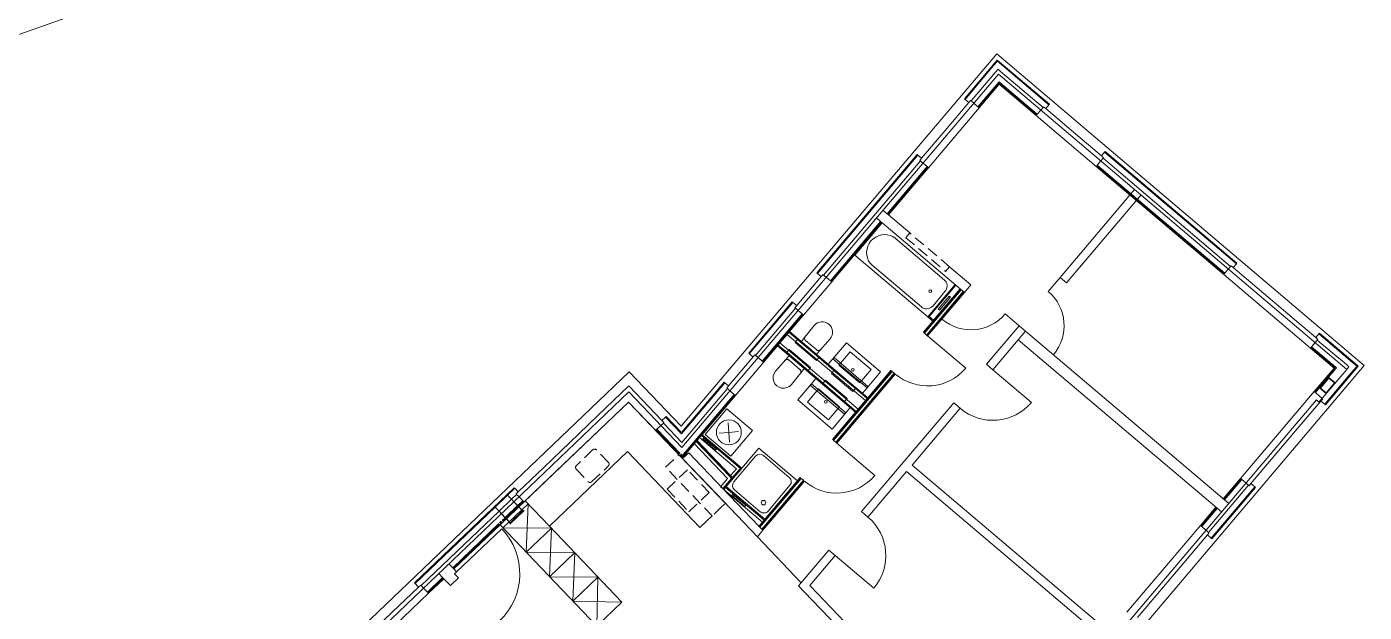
# Model space of a CAD drawing. Header units: metres. Extents: x 2747624 to 2747775, y 1250135 to 1250307.
# Drawn here: x 2747701.2 to 2747725.01, y 1250274.32 to 1250284.74 of the extents above; entities that cross this region are included whole.
import ezdxf

# ---------------------------------------------------------------- set-up
doc = ezdxf.new("R2010")
doc.units = ezdxf.units.M
doc.header["$MEASUREMENT"] = 0
doc.linetypes.add('Strich 2_1mm', pattern=[0.3, 0.2, -0.1])
doc.layers.add('nichttragend', color=7, linetype='Continuous')
doc.layers.add('tragend', color=7, linetype='Continuous')
doc.linetypes.add('Grenze Kultur', pattern='A,0,[1,9. OG Haus 104 103 102 1011.Shx,S=0.000793651,R=0,X=0,Y=0],-0.2,0', length=0.2)

# ---------------------------------------------------------------- blocks, each defined once
blk = doc.blocks.new('dfghdgh')
at = {"layer": 'nichttragend', "color": 252, "linetype": 'Continuous', "lineweight": 0}
for p, q in [((2746705.577, 1250286.205), (2746681.047, 1250277.546)), ((2746718.461, 1250284.26), (2746712.845, 1250277.636)), ((2746725.002, 1250278.715), (2746718.461, 1250284.26)), ((2746718.49, 1250283.902), (2746712.856, 1250277.256)), ((2746724.69, 1250278.647), (2746718.49, 1250283.902)), ((2746717.244, 1250282.235), (2746718.149, 1250283.303)), ((2746717.542, 1250282.9), (2746717.963, 1250283.396)), ((2746717.884, 1250283.462), (2746717.896, 1250283.452)), ((2746717.896, 1250283.452), (2746717.963, 1250283.396)), ((2746717.963, 1250283.396), (2746717.995, 1250283.434)), ((2746717.995, 1250283.434), (2746718.006, 1250283.424)), ((2746718.006, 1250283.424), (2746718.052, 1250283.386)), ((2746718.052, 1250283.386), (2746718.053, 1250283.385)), ((2746718.053, 1250283.385), (2746718.126, 1250283.322)), ((2746718.126, 1250283.322), (2746718.138, 1250283.313)), ((2746718.138, 1250283.313), (2746718.149, 1250283.303)), ((2746719.284, 1250283.308), (2746719.245, 1250283.262)), ((2746719.293, 1250283.319), (2746719.284, 1250283.308)), ((2746719.332, 1250283.287), (2746719.293, 1250283.319)), ((2746719.388, 1250283.354), (2746719.332, 1250283.287)), ((2746719.398, 1250283.365), (2746719.388, 1250283.354)), ((2746719.172, 1250283.176), (2746719.163, 1250283.165)), ((2746719.163, 1250283.165), (2746720.231, 1250282.26)), ((2746719.182, 1250283.188), (2746719.172, 1250283.176)), ((2746719.244, 1250283.261), (2746719.182, 1250283.188)), ((2746719.245, 1250283.262), (2746719.244, 1250283.261)), ((2746719.332, 1250283.287), (2746719.827, 1250282.866)), ((2746717.122, 1250282.404), (2746717.542, 1250282.9)), ((2746719.827, 1250282.866), (2746720.323, 1250282.446)), ((2746717.044, 1250282.471), (2746717.055, 1250282.461)), ((2746717.055, 1250282.461), (2746717.122, 1250282.404)), ((2746717.122, 1250282.404), (2746717.09, 1250282.366)), ((2746717.09, 1250282.366), (2746717.101, 1250282.356)), ((2746717.101, 1250282.356), (2746717.147, 1250282.318)), ((2746720.312, 1250282.356), (2746720.25, 1250282.282)), ((2746720.313, 1250282.357), (2746720.312, 1250282.356)), ((2746720.352, 1250282.403), (2746720.313, 1250282.357)), ((2746720.38, 1250282.513), (2746720.323, 1250282.446)), ((2746720.323, 1250282.446), (2746720.361, 1250282.414)), ((2746720.361, 1250282.414), (2746720.352, 1250282.403)), ((2746720.39, 1250282.525), (2746720.38, 1250282.513)), ((2746717.147, 1250282.318), (2746717.148, 1250282.317)), ((2746717.148, 1250282.317), (2746717.221, 1250282.255)), ((2746717.244, 1250282.235), (2746717.199, 1250282.182)), ((2746717.221, 1250282.255), (2746717.232, 1250282.245)), ((2746717.232, 1250282.245), (2746717.244, 1250282.235)), ((2746720.24, 1250282.271), (2746720.231, 1250282.26)), ((2746720.25, 1250282.282), (2746720.24, 1250282.271)), ((2746715.937, 1250280.682), (2746716.422, 1250281.254)), ((2746716.19, 1250280.887), (2746716.222, 1250280.932)), ((2746716.222, 1250280.932), (2746716.261, 1250280.97)), ((2746716.261, 1250280.97), (2746716.306, 1250281.002)), ((2746716.306, 1250281.002), (2746716.354, 1250281.026)), ((2746716.354, 1250281.026), (2746716.406, 1250281.041)), ((2746716.406, 1250281.041), (2746716.459, 1250281.047)), ((2746716.459, 1250281.047), (2746716.512, 1250281.043)), ((2746716.512, 1250281.043), (2746716.563, 1250281.031)), ((2746716.563, 1250281.031), (2746716.61, 1250281.009)), ((2746716.61, 1250281.009), (2746716.653, 1250280.979)), ((2746716.653, 1250280.979), (2746717.528, 1250280.237)), ((2746717.233, 1250279.583), (2746715.937, 1250280.682)), ((2746716.144, 1250280.732), (2746716.151, 1250280.786)), ((2746716.147, 1250280.679), (2746716.144, 1250280.732)), ((2746716.159, 1250280.627), (2746716.147, 1250280.679)), ((2746716.151, 1250280.786), (2746716.166, 1250280.838)), ((2746716.166, 1250280.838), (2746716.19, 1250280.887)), ((2746716.18, 1250280.579), (2746716.159, 1250280.627)), ((2746716.209, 1250280.536), (2746716.18, 1250280.579)), ((2746716.245, 1250280.499), (2746716.209, 1250280.536)), ((2746717.121, 1250279.757), (2746716.245, 1250280.499)), ((2746722.621, 1250280.479), (2746722.582, 1250280.433)), ((2746722.631, 1250280.49), (2746722.621, 1250280.479)), ((2746722.669, 1250280.457), (2746722.631, 1250280.49)), ((2746722.726, 1250280.525), (2746722.669, 1250280.457)), ((2746722.669, 1250280.457), (2746723.641, 1250279.633)), ((2746722.735, 1250280.536), (2746722.726, 1250280.525)), ((2746715.336, 1250280.297), (2746714.899, 1250279.782)), ((2746715.522, 1250280.204), (2746715.021, 1250279.613)), ((2746715.257, 1250280.363), (2746715.269, 1250280.354)), ((2746715.269, 1250280.354), (2746715.336, 1250280.297)), ((2746715.336, 1250280.297), (2746715.368, 1250280.335)), ((2746715.368, 1250280.335), (2746715.379, 1250280.326)), ((2746715.379, 1250280.326), (2746715.425, 1250280.287)), ((2746715.425, 1250280.287), (2746715.426, 1250280.286)), ((2746715.426, 1250280.286), (2746715.499, 1250280.224)), ((2746715.499, 1250280.224), (2746715.511, 1250280.214)), ((2746715.511, 1250280.214), (2746715.522, 1250280.204)), ((2746715.522, 1250280.204), (2746715.567, 1250280.258)), ((2746717.528, 1250280.237), (2746717.545, 1250280.22)), ((2746717.545, 1250280.22), (2746717.559, 1250280.199)), ((2746717.559, 1250280.199), (2746717.569, 1250280.176)), ((2746722.51, 1250280.347), (2746722.5, 1250280.336)), ((2746722.5, 1250280.336), (2746724.045, 1250279.026)), ((2746722.519, 1250280.359), (2746722.51, 1250280.347)), ((2746722.581, 1250280.432), (2746722.519, 1250280.359)), ((2746722.582, 1250280.433), (2746722.581, 1250280.432)), ((2746717.163, 1250279.298), (2746717.818, 1250280.071)), ((2746717.173, 1250279.29), (2746717.827, 1250280.062)), ((2746717.211, 1250279.258), (2746717.865, 1250280.03)), ((2746717.22, 1250279.25), (2746717.875, 1250280.022)), ((2746717.718, 1250280.155), (2746717.233, 1250279.583)), ((2746717.259, 1250279.585), (2746717.732, 1250280.143)), ((2746717.539, 1250280.031), (2746717.326, 1250279.78)), ((2746717.4, 1250279.597), (2746717.808, 1250280.079)), ((2746717.885, 1250280.014), (2746717.484, 1250279.541)), ((2746717.554, 1250280.053), (2746717.539, 1250280.031)), ((2746717.566, 1250280.076), (2746717.554, 1250280.053)), ((2746717.573, 1250280.101), (2746717.566, 1250280.076)), ((2746717.569, 1250280.176), (2746717.575, 1250280.152)), ((2746717.576, 1250280.126), (2746717.573, 1250280.101)), ((2746717.575, 1250280.152), (2746717.576, 1250280.126)), ((2746714.821, 1250279.848), (2746714.832, 1250279.839)), ((2746714.832, 1250279.839), (2746714.899, 1250279.782)), ((2746714.899, 1250279.782), (2746714.867, 1250279.744)), ((2746714.867, 1250279.744), (2746714.878, 1250279.734)), ((2746714.878, 1250279.734), (2746714.924, 1250279.696)), ((2746717.141, 1250279.743), (2746717.121, 1250279.757)), ((2746717.164, 1250279.732), (2746717.141, 1250279.743)), ((2746717.188, 1250279.726), (2746717.164, 1250279.732)), ((2746717.213, 1250279.725), (2746717.188, 1250279.726)), ((2746717.238, 1250279.728), (2746717.213, 1250279.725)), ((2746717.263, 1250279.735), (2746717.238, 1250279.728)), ((2746717.286, 1250279.746), (2746717.263, 1250279.735)), ((2746717.307, 1250279.761), (2746717.286, 1250279.746)), ((2746717.326, 1250279.78), (2746717.307, 1250279.761)), ((2746717.614, 1250279.948), (2746717.42, 1250279.719)), ((2746717.441, 1250279.702), (2746717.635, 1250279.931)), ((2746717.635, 1250279.931), (2746717.614, 1250279.948)), ((2746714.924, 1250279.696), (2746714.925, 1250279.695)), ((2746714.925, 1250279.695), (2746714.998, 1250279.633)), ((2746715.021, 1250279.613), (2746714.976, 1250279.56)), ((2746714.998, 1250279.633), (2746715.01, 1250279.623)), ((2746715.01, 1250279.623), (2746715.021, 1250279.613)), ((2746717.323, 1250279.507), (2746717.154, 1250279.306)), ((2746717.23, 1250279.242), (2746717.484, 1250279.541)), ((2746717.233, 1250279.583), (2746717.247, 1250279.571)), ((2746717.247, 1250279.571), (2746717.323, 1250279.507)), ((2746717.259, 1250279.585), (2746717.335, 1250279.52)), ((2746717.4, 1250279.597), (2746717.335, 1250279.52)), ((2746717.42, 1250279.719), (2746717.441, 1250279.702)), ((2746718.859, 1250279.424), (2746718.611, 1250279.634)), ((2746723.641, 1250279.633), (2746724.137, 1250279.213)), ((2746714.73, 1250279.27), (2746714.601, 1250279.117)), ((2746714.762, 1250279.308), (2746714.73, 1250279.27)), ((2746716.122, 1250278.09), (2746714.73, 1250279.27)), ((2746714.774, 1250279.322), (2746714.762, 1250279.308)), ((2746714.915, 1250279.179), (2746714.762, 1250279.308)), ((2746716.166, 1250278.142), (2746714.774, 1250279.322)), ((2746715.212, 1250279.429), (2746714.996, 1250279.159)), ((2746717.154, 1250279.306), (2746717.163, 1250279.298)), ((2746717.163, 1250279.298), (2746717.173, 1250279.29)), ((2746717.173, 1250279.29), (2746717.211, 1250279.258)), ((2746717.211, 1250279.258), (2746717.22, 1250279.25)), ((2746717.22, 1250279.25), (2746717.23, 1250279.242)), ((2746724.194, 1250279.28), (2746724.137, 1250279.213)), ((2746724.204, 1250279.291), (2746724.194, 1250279.28)), ((2746713.216, 1250277.484), (2746714.557, 1250279.065)), ((2746714.568, 1250279.079), (2746714.557, 1250279.065)), ((2746714.557, 1250279.065), (2746715.949, 1250277.885)), ((2746714.601, 1250279.117), (2746714.568, 1250279.079)), ((2746714.721, 1250278.95), (2746714.568, 1250279.079)), ((2746715.993, 1250277.937), (2746714.601, 1250279.117)), ((2746714.915, 1250279.179), (2746714.87, 1250279.125)), ((2746714.87, 1250279.125), (2746715.251, 1250278.802)), ((2746715.296, 1250278.855), (2746714.915, 1250279.179)), ((2746715.255, 1250278.995), (2746715.059, 1250279.16)), ((2746715.264, 1250278.932), (2746715.494, 1250279.19)), ((2746715.541, 1250278.835), (2746715.784, 1250279.121)), ((2746715.784, 1250279.121), (2746716.394, 1250278.604)), ((2746717.23, 1250279.242), (2746717.909, 1250278.666)), ((2746724.054, 1250279.038), (2746724.045, 1250279.026)), ((2746724.064, 1250279.049), (2746724.054, 1250279.038)), ((2746724.126, 1250279.122), (2746724.064, 1250279.049)), ((2746724.127, 1250279.123), (2746724.126, 1250279.122)), ((2746724.166, 1250279.169), (2746724.127, 1250279.123)), ((2746724.137, 1250279.213), (2746724.175, 1250279.18)), ((2746724.175, 1250279.18), (2746724.166, 1250279.169)), ((2746713.687, 1250278.352), (2746714.123, 1250278.867)), ((2746714.045, 1250278.933), (2746714.056, 1250278.923)), ((2746714.056, 1250278.923), (2746714.123, 1250278.867)), ((2746714.123, 1250278.867), (2746714.156, 1250278.905)), ((2746714.156, 1250278.905), (2746714.167, 1250278.895)), ((2746714.167, 1250278.895), (2746714.212, 1250278.857)), ((2746714.212, 1250278.857), (2746714.214, 1250278.856)), ((2746714.214, 1250278.856), (2746714.287, 1250278.793)), ((2746714.287, 1250278.793), (2746714.298, 1250278.784)), ((2746714.298, 1250278.784), (2746714.31, 1250278.774)), ((2746714.523, 1250278.616), (2746714.753, 1250278.873)), ((2746714.766, 1250279.003), (2746714.721, 1250278.95)), ((2746714.721, 1250278.95), (2746715.102, 1250278.627)), ((2746714.958, 1250278.645), (2746714.763, 1250278.811)), ((2746715.148, 1250278.68), (2746714.766, 1250279.003)), ((2746715.251, 1250278.802), (2746715.296, 1250278.855)), ((2746715.563, 1250278.629), (2746715.296, 1250278.855)), ((2746715.541, 1250278.835), (2746715.46, 1250278.74)), ((2746716.152, 1250278.318), (2746715.541, 1250278.835)), ((2746715.565, 1250278.855), (2746715.545, 1250278.832)), ((2746716.167, 1250278.344), (2746715.565, 1250278.855)), ((2746715.85, 1250278.96), (2746715.65, 1250278.723)), ((2746716.224, 1250278.643), (2746715.85, 1250278.96)), ((2746711.918, 1250278.605), (2746701.714, 1250268.85)), ((2746712.845, 1250277.636), (2746711.918, 1250278.605)), ((2746715.021, 1250278.646), (2746714.805, 1250278.376)), ((2746715.102, 1250278.627), (2746715.148, 1250278.68)), ((2746715.369, 1250278.4), (2746715.102, 1250278.627)), ((2746715.563, 1250278.629), (2746715.518, 1250278.576)), ((2746715.518, 1250278.576), (2746715.899, 1250278.252)), ((2746715.546, 1250277.391), (2746716.588, 1250278.619)), ((2746715.556, 1250277.383), (2746716.597, 1250278.611)), ((2746715.945, 1250278.306), (2746715.563, 1250278.629)), ((2746715.594, 1250277.351), (2746716.635, 1250278.579)), ((2746715.604, 1250277.343), (2746716.645, 1250278.571)), ((2746715.613, 1250277.335), (2746716.654, 1250278.563)), ((2746715.65, 1250278.723), (2746716.024, 1250278.407)), ((2746716.024, 1250278.407), (2746716.224, 1250278.643)), ((2746716.394, 1250278.604), (2746716.152, 1250278.318)), ((2746716.578, 1250278.627), (2746716.166, 1250278.142)), ((2746716.578, 1250278.627), (2746716.588, 1250278.619)), ((2746716.588, 1250278.619), (2746716.597, 1250278.611)), ((2746716.597, 1250278.611), (2746716.635, 1250278.579)), ((2746716.635, 1250278.579), (2746716.645, 1250278.571)), ((2746716.645, 1250278.571), (2746716.654, 1250278.563)), ((2746718.391, 1250278.64), (2746718.277, 1250278.737)), ((2746718.391, 1250278.64), (2746719.078, 1250278.058)), ((2746718.709, 1250271.292), (2746725.002, 1250278.715)), ((2746724.195, 1250278.063), (2746724.69, 1250278.647)), ((2746711.913, 1250278.351), (2746711.36, 1250277.823)), ((2746711.913, 1250278.351), (2746712.501, 1250277.735)), ((2746713.608, 1250278.418), (2746713.62, 1250278.409)), ((2746713.62, 1250278.409), (2746713.687, 1250278.352)), ((2746713.687, 1250278.352), (2746713.654, 1250278.314)), ((2746713.654, 1250278.314), (2746713.666, 1250278.304)), ((2746713.666, 1250278.304), (2746713.711, 1250278.265)), ((2746715.162, 1250278.388), (2746714.92, 1250278.102)), ((2746715.09, 1250278.063), (2746715.29, 1250278.299)), ((2746715.147, 1250278.362), (2746715.166, 1250278.385)), ((2746715.749, 1250277.851), (2746715.147, 1250278.362)), ((2746715.162, 1250278.388), (2746715.243, 1250278.483)), ((2746715.773, 1250277.871), (2746715.162, 1250278.388)), ((2746715.243, 1250278.483), (2746715.853, 1250277.966)), ((2746715.29, 1250278.299), (2746715.664, 1250277.982)), ((2746715.415, 1250278.454), (2746715.369, 1250278.4)), ((2746715.369, 1250278.4), (2746715.751, 1250278.077)), ((2746715.796, 1250278.13), (2746715.415, 1250278.454)), ((2746715.899, 1250278.252), (2746715.945, 1250278.306)), ((2746716.154, 1250278.128), (2746715.945, 1250278.306)), ((2746716.071, 1250278.222), (2746716.152, 1250278.318)), ((2746716.148, 1250278.321), (2746716.167, 1250278.344)), ((2746711.91, 1250278.246), (2746701.69, 1250268.475)), ((2746711.906, 1250278.065), (2746708.798, 1250275.094)), ((2746711.906, 1250278.065), (2746710.045, 1250276.286)), ((2746711.906, 1250278.065), (2746712.39, 1250277.559)), ((2746713.63, 1250276.262), (2746711.906, 1250278.065)), ((2746712.856, 1250277.256), (2746711.91, 1250278.246)), ((2746713.711, 1250278.265), (2746713.712, 1250278.264)), ((2746713.712, 1250278.264), (2746713.786, 1250278.202)), ((2746713.786, 1250278.202), (2746713.797, 1250278.193)), ((2746713.797, 1250278.193), (2746713.809, 1250278.183)), ((2746714.92, 1250278.102), (2746715.53, 1250277.585)), ((2746715.464, 1250277.746), (2746715.09, 1250278.063)), ((2746715.751, 1250278.077), (2746715.796, 1250278.13)), ((2746715.96, 1250277.899), (2746715.751, 1250278.077)), ((2746716.122, 1250278.09), (2746715.993, 1250277.937)), ((2746716.154, 1250278.128), (2746716.122, 1250278.09)), ((2746718.911, 1250271.923), (2746724.149, 1250278.102)), ((2746722.799, 1250276.706), (2746724.108, 1250278.251)), ((2746723.81, 1250277.586), (2746724.23, 1250278.082)), ((2746724.12, 1250278.241), (2746724.108, 1250278.251)), ((2746724.131, 1250278.232), (2746724.12, 1250278.241)), ((2746724.205, 1250278.17), (2746724.131, 1250278.232)), ((2746724.149, 1250278.102), (2746724.195, 1250278.063)), ((2746724.206, 1250278.169), (2746724.205, 1250278.17)), ((2746724.251, 1250278.13), (2746724.206, 1250278.169)), ((2746724.23, 1250278.082), (2746724.263, 1250278.12)), ((2746724.297, 1250278.025), (2746724.23, 1250278.082)), ((2746724.263, 1250278.12), (2746724.251, 1250278.13)), ((2746711.36, 1250277.823), (2746710.863, 1250277.347)), ((2746713.269, 1250277.489), (2746713.657, 1250277.946)), ((2746713.657, 1250277.946), (2746714.115, 1250277.558)), ((2746715.664, 1250277.982), (2746715.464, 1250277.746)), ((2746715.53, 1250277.585), (2746715.773, 1250277.871)), ((2746715.949, 1250277.885), (2746715.537, 1250277.399)), ((2746715.769, 1250277.874), (2746715.749, 1250277.851)), ((2746715.853, 1250277.966), (2746715.773, 1250277.871)), ((2746715.993, 1250277.937), (2746715.96, 1250277.899)), ((2746717.809, 1250277.954), (2746717.695, 1250278.051)), ((2746724.309, 1250278.016), (2746724.297, 1250278.025)), ((2746712.412, 1250277.58), (2746712.401, 1250277.57)), ((2746712.481, 1250277.646), (2746712.412, 1250277.58)), ((2746712.482, 1250277.647), (2746712.481, 1250277.646)), ((2746712.526, 1250277.689), (2746712.482, 1250277.647)), ((2746712.565, 1250277.796), (2746712.501, 1250277.735)), ((2746712.501, 1250277.735), (2746712.536, 1250277.699)), ((2746712.536, 1250277.699), (2746712.526, 1250277.689)), ((2746712.576, 1250277.806), (2746712.565, 1250277.796)), ((2746713.692, 1250277.524), (2746713.678, 1250277.698)), ((2746722.985, 1250276.614), (2746723.81, 1250277.586)), ((2746710.863, 1250277.347), (2746710.402, 1250276.907)), ((2746712.401, 1250277.57), (2746712.39, 1250277.559)), ((2746713.073, 1250277.329), (2746713.109, 1250277.364)), ((2746713.109, 1250277.364), (2746713.118, 1250277.372)), ((2746713.109, 1250277.364), (2746713.703, 1250276.743)), ((2746713.118, 1250277.372), (2746713.127, 1250277.381)), ((2746713.118, 1250277.372), (2746713.754, 1250276.708)), ((2746713.724, 1250276.757), (2746713.127, 1250277.381)), ((2746713.172, 1250277.432), (2746713.205, 1250277.471)), ((2746713.172, 1250277.432), (2746713.826, 1250276.878)), ((2746713.205, 1250277.471), (2746713.216, 1250277.484)), ((2746713.205, 1250277.471), (2746713.897, 1250276.884)), ((2746713.922, 1250276.886), (2746713.216, 1250277.484)), ((2746713.243, 1250277.423), (2746713.226, 1250277.402)), ((2746713.226, 1250277.402), (2746713.454, 1250277.208)), ((2746713.472, 1250277.229), (2746713.243, 1250277.423)), ((2746713.727, 1250277.101), (2746713.269, 1250277.489)), ((2746713.692, 1250277.524), (2746713.518, 1250277.509)), ((2746713.692, 1250277.524), (2746713.866, 1250277.538)), ((2746713.692, 1250277.524), (2746713.706, 1250277.35)), ((2746714.115, 1250277.558), (2746713.727, 1250277.101)), ((2746715.537, 1250277.399), (2746715.546, 1250277.391)), ((2746715.546, 1250277.391), (2746715.556, 1250277.383)), ((2746715.556, 1250277.383), (2746715.594, 1250277.351)), ((2746715.594, 1250277.351), (2746715.604, 1250277.343)), ((2746715.604, 1250277.343), (2746715.613, 1250277.335)), ((2746710.499, 1250275.855), (2746711.886, 1250277.182)), ((2746711.886, 1250277.182), (2746713.178, 1250275.831)), ((2746713.073, 1250277.329), (2746713.67, 1250276.705)), ((2746713.454, 1250277.208), (2746713.472, 1250277.229)), ((2746713.646, 1250276.56), (2746714.228, 1250277.247)), ((2746714.228, 1250277.247), (2746714.914, 1250276.665)), ((2746714.768, 1250276.724), (2746714.31, 1250277.112)), ((2746715.613, 1250277.335), (2746716.292, 1250276.759)), ((2746710.402, 1250276.907), (2746709.942, 1250276.466)), ((2746712.862, 1250277.066), (2746712.869, 1250277.059)), ((2746713.646, 1250276.56), (2746713.922, 1250276.886)), ((2746713.826, 1250276.878), (2746713.724, 1250276.757)), ((2746713.771, 1250276.708), (2746713.91, 1250276.872)), ((2746714.169, 1250277.1), (2746713.781, 1250276.643)), ((2746713.864, 1250276.846), (2746713.897, 1250276.884)), ((2746713.922, 1250276.886), (2746713.91, 1250276.872)), ((2746713.67, 1250276.705), (2746713.545, 1250276.557)), ((2746713.737, 1250276.707), (2746713.583, 1250276.525)), ((2746713.754, 1250276.708), (2746713.592, 1250276.517)), ((2746713.646, 1250276.56), (2746713.771, 1250276.708)), ((2746713.737, 1250276.707), (2746713.703, 1250276.743)), ((2746713.724, 1250276.757), (2746713.758, 1250276.721)), ((2746713.864, 1250276.846), (2746713.758, 1250276.721)), ((2746714.236, 1250275.845), (2746714.971, 1250276.712)), ((2746714.245, 1250275.836), (2746714.98, 1250276.704)), ((2746714.279, 1250275.8), (2746715.019, 1250276.672)), ((2746714.288, 1250275.791), (2746715.028, 1250276.664)), ((2746714.297, 1250275.782), (2746715.038, 1250276.656)), ((2746714.961, 1250276.721), (2746714.332, 1250275.979)), ((2746714.914, 1250276.665), (2746714.332, 1250275.979)), ((2746714.961, 1250276.721), (2746714.971, 1250276.712)), ((2746714.971, 1250276.712), (2746714.98, 1250276.704)), ((2746714.98, 1250276.704), (2746715.019, 1250276.672)), ((2746715.019, 1250276.672), (2746715.028, 1250276.664)), ((2746715.028, 1250276.664), (2746715.038, 1250276.656)), ((2746722.81, 1250276.697), (2746722.799, 1250276.706)), ((2746722.822, 1250276.687), (2746722.81, 1250276.697)), ((2746722.895, 1250276.625), (2746722.822, 1250276.687)), ((2746709.743, 1250276.419), (2746709.754, 1250276.408)), ((2746709.755, 1250276.409), (2746709.744, 1250276.42)), ((2746709.754, 1250276.408), (2746709.824, 1250276.334)), ((2746709.825, 1250276.335), (2746709.755, 1250276.409)), ((2746709.87, 1250276.541), (2746709.881, 1250276.53)), ((2746709.881, 1250276.53), (2746709.942, 1250276.466)), ((2746709.942, 1250276.466), (2746709.905, 1250276.432)), ((2746709.905, 1250276.432), (2746709.915, 1250276.421)), ((2746709.915, 1250276.421), (2746709.957, 1250276.378)), ((2746713.545, 1250276.557), (2746713.583, 1250276.525)), ((2746713.583, 1250276.525), (2746713.592, 1250276.517)), ((2746713.592, 1250276.517), (2746713.602, 1250276.509)), ((2746713.602, 1250276.509), (2746713.634, 1250276.547)), ((2746713.602, 1250276.509), (2746714.288, 1250275.927)), ((2746713.634, 1250276.547), (2746714.321, 1250275.965)), ((2746714.332, 1250275.979), (2746713.646, 1250276.56)), ((2746714.332, 1250275.979), (2746713.646, 1250276.56)), ((2746713.764, 1250276.422), (2746713.747, 1250276.401)), ((2746713.747, 1250276.401), (2746713.975, 1250276.207)), ((2746713.993, 1250276.228), (2746713.764, 1250276.422)), ((2746713.793, 1250276.502), (2746714.25, 1250276.114)), ((2746714.391, 1250276.125), (2746714.779, 1250276.583)), ((2746722.896, 1250276.624), (2746722.895, 1250276.625)), ((2746722.942, 1250276.585), (2746722.896, 1250276.624)), ((2746722.953, 1250276.576), (2746722.942, 1250276.585)), ((2746722.985, 1250276.614), (2746722.953, 1250276.576)), ((2746723.052, 1250276.557), (2746722.985, 1250276.614)), ((2746723.064, 1250276.547), (2746723.052, 1250276.557)), ((2746709.52, 1250276.206), (2746709.531, 1250276.195)), ((2746709.532, 1250276.196), (2746709.521, 1250276.207)), ((2746709.531, 1250276.195), (2746709.601, 1250276.121)), ((2746709.602, 1250276.122), (2746709.532, 1250276.196)), ((2746710.118, 1250276.252), (2746709.671, 1250275.825)), ((2746709.955, 1250276.2), (2746709.731, 1250275.986)), ((2746709.732, 1250275.985), (2746709.956, 1250276.199)), ((2746709.824, 1250276.334), (2746709.866, 1250276.291)), ((2746709.867, 1250276.292), (2746709.825, 1250276.335)), ((2746709.866, 1250276.291), (2746709.933, 1250276.221)), ((2746709.934, 1250276.222), (2746709.867, 1250276.292)), ((2746709.933, 1250276.221), (2746709.944, 1250276.21)), ((2746709.945, 1250276.211), (2746709.934, 1250276.222)), ((2746709.944, 1250276.21), (2746709.954, 1250276.199)), ((2746709.955, 1250276.2), (2746709.945, 1250276.211)), ((2746709.954, 1250276.199), (2746710.022, 1250276.127)), ((2746710.031, 1250276.12), (2746709.955, 1250276.2)), ((2746709.957, 1250276.378), (2746709.958, 1250276.377)), ((2746709.958, 1250276.377), (2746710.024, 1250276.308)), ((2746710.024, 1250276.308), (2746710.035, 1250276.297)), ((2746710.035, 1250276.297), (2746710.045, 1250276.286)), ((2746710.499, 1250275.855), (2746710.067, 1250276.307)), ((2746710.118, 1250276.252), (2746710.086, 1250275.391)), ((2746713.575, 1250276.211), (2746713.63, 1250276.262)), ((2746713.975, 1250276.207), (2746713.993, 1250276.228)), ((2746709.601, 1250276.121), (2746709.643, 1250276.078)), ((2746709.644, 1250276.079), (2746709.602, 1250276.122)), ((2746709.643, 1250276.078), (2746709.71, 1250276.007)), ((2746709.711, 1250276.008), (2746709.644, 1250276.079)), ((2746709.71, 1250276.007), (2746709.721, 1250275.996)), ((2746709.722, 1250275.998), (2746709.711, 1250276.008)), ((2746709.721, 1250275.996), (2746709.731, 1250275.986)), ((2746709.732, 1250275.987), (2746709.722, 1250275.998)), ((2746709.731, 1250275.986), (2746709.808, 1250275.905)), ((2746709.731, 1250275.986), (2746709.807, 1250275.906)), ((2746709.8, 1250275.915), (2746709.732, 1250275.987)), ((2746710.044, 1250276.132), (2746709.795, 1250275.894)), ((2746709.801, 1250275.916), (2746709.8, 1250275.915)), ((2746709.8, 1250275.915), (2746709.808, 1250275.907)), ((2746710.021, 1250276.126), (2746709.801, 1250275.916)), ((2746709.81, 1250275.907), (2746709.801, 1250275.916)), ((2746710.029, 1250276.116), (2746709.813, 1250275.909)), ((2746709.814, 1250275.908), (2746710.03, 1250276.115)), ((2746710.021, 1250276.126), (2746710.022, 1250276.127)), ((2746710.021, 1250276.126), (2746710.03, 1250276.117)), ((2746710.03, 1250276.119), (2746710.022, 1250276.127)), ((2746710.029, 1250276.116), (2746710.045, 1250276.131)), ((2746710.03, 1250276.115), (2746710.029, 1250276.116)), ((2746710.03, 1250276.115), (2746710.049, 1250276.133)), ((2746710.032, 1250276.117), (2746710.03, 1250276.119)), ((2746710.031, 1250276.116), (2746710.03, 1250276.117)), ((2746710.032, 1250276.119), (2746710.031, 1250276.12)), ((2746710.045, 1250276.131), (2746710.044, 1250276.132)), ((2746710.048, 1250276.134), (2746710.045, 1250276.131)), ((2746710.049, 1250276.133), (2746710.048, 1250276.134)), ((2746713.178, 1250275.831), (2746713.395, 1250276.038)), ((2746714.288, 1250275.927), (2746714.227, 1250275.855)), ((2746714.288, 1250275.927), (2746714.321, 1250275.965)), ((2746716.168, 1250276.018), (2746716.054, 1250276.115)), ((2746708.847, 1250275.042), (2746709.65, 1250275.809)), ((2746709.619, 1250275.879), (2746711.343, 1250274.076)), ((2746709.671, 1250275.825), (2746710.533, 1250275.819)), ((2746709.813, 1250275.909), (2746709.793, 1250275.89)), ((2746709.793, 1250275.89), (2746709.794, 1250275.889)), ((2746709.794, 1250275.889), (2746709.814, 1250275.908)), ((2746709.795, 1250275.894), (2746709.796, 1250275.893)), ((2746709.811, 1250275.906), (2746709.81, 1250275.907)), ((2746709.813, 1250275.909), (2746709.814, 1250275.908)), ((2746710.086, 1250275.391), (2746710.533, 1250275.819)), ((2746711.79, 1250274.504), (2746710.499, 1250275.855)), ((2746710.533, 1250275.819), (2746710.5, 1250274.957)), ((2746720.778, 1250274.323), (2746722.088, 1250275.867)), ((2746721.789, 1250275.203), (2746722.209, 1250275.699)), ((2746722.099, 1250275.858), (2746722.088, 1250275.867)), ((2746722.111, 1250275.848), (2746722.099, 1250275.858)), ((2746722.184, 1250275.786), (2746722.111, 1250275.848)), ((2746722.185, 1250275.785), (2746722.184, 1250275.786)), ((2746722.231, 1250275.746), (2746722.185, 1250275.785)), ((2746722.209, 1250275.699), (2746722.242, 1250275.737)), ((2746722.277, 1250275.642), (2746722.209, 1250275.699)), ((2746722.242, 1250275.737), (2746722.231, 1250275.746)), ((2746714.199, 1250275.667), (2746714.981, 1250274.849)), ((2746722.288, 1250275.632), (2746722.277, 1250275.642)), ((2746710.086, 1250275.391), (2746710.948, 1250275.385)), ((2746710.5, 1250274.957), (2746710.948, 1250275.385)), ((2746710.948, 1250275.385), (2746710.915, 1250274.524)), ((2746715.586, 1250275.332), (2746715.472, 1250275.429)), ((2746715.586, 1250275.332), (2746716.273, 1250274.75)), ((2746720.965, 1250274.23), (2746721.789, 1250275.203)), ((2746708.811, 1250275.008), (2746708.847, 1250275.042)), ((2746708.88, 1250274.936), (2746708.811, 1250275.008)), ((2746707.701, 1250274.324), (2746708.171, 1250274.773)), ((2746708.099, 1250274.848), (2746708.11, 1250274.837)), ((2746708.11, 1250274.837), (2746708.171, 1250274.773)), ((2746708.171, 1250274.773), (2746708.207, 1250274.808)), ((2746708.207, 1250274.808), (2746708.217, 1250274.798)), ((2746708.217, 1250274.798), (2746708.258, 1250274.754)), ((2746708.258, 1250274.754), (2746708.259, 1250274.753)), ((2746708.259, 1250274.753), (2746708.326, 1250274.684)), ((2746708.736, 1250274.797), (2746708.88, 1250274.936)), ((2746710.5, 1250274.957), (2746711.362, 1250274.951)), ((2746711.362, 1250274.951), (2746710.915, 1250274.524)), ((2746711.362, 1250274.951), (2746711.343, 1250274.076)), ((2746706.883, 1250273.263), (2746708.346, 1250274.662)), ((2746708.326, 1250274.684), (2746708.336, 1250274.673)), ((2746708.336, 1250274.673), (2746708.346, 1250274.662)), ((2746710.915, 1250274.524), (2746711.79, 1250274.504)), ((2746711.343, 1250274.076), (2746711.79, 1250274.504)), ((2746707.249, 1250273.892), (2746707.701, 1250274.324))]:
    blk.add_line(p, q, dxfattribs=at)
at = {"layer": 'nichttragend', "color": 190, "linetype": 'Continuous', "lineweight": 0}
for p, q in [((2746718.46, 1250284.141), (2746717.884, 1250283.462)), ((2746718.405, 1250284.053), (2746717.896, 1250283.452)), ((2746718.471, 1250284.131), (2746718.405, 1250284.053)), ((2746718.469, 1250284.152), (2746718.46, 1250284.141)), ((2746719.398, 1250283.365), (2746718.469, 1250284.152)), ((2746718.549, 1250284.065), (2746718.471, 1250284.131)), ((2746719.388, 1250283.354), (2746718.549, 1250284.065)), ((2746718.444, 1250283.941), (2746718.006, 1250283.424)), ((2746718.483, 1250283.987), (2746718.444, 1250283.941)), ((2746718.529, 1250283.948), (2746718.483, 1250283.987)), ((2746719.284, 1250283.308), (2746718.529, 1250283.948)), ((2746718.492, 1250283.753), (2746718.126, 1250283.322)), ((2746718.138, 1250283.313), (2746718.493, 1250283.732)), ((2746718.149, 1250283.303), (2746718.505, 1250283.723)), ((2746718.501, 1250283.765), (2746718.492, 1250283.753)), ((2746718.503, 1250283.744), (2746718.493, 1250283.732)), ((2746718.513, 1250283.755), (2746718.501, 1250283.765)), ((2746718.503, 1250283.744), (2746719.172, 1250283.176)), ((2746718.505, 1250283.723), (2746719.163, 1250283.165)), ((2746719.182, 1250283.188), (2746718.513, 1250283.755)), ((2746717.044, 1250282.471), (2746715.257, 1250280.363)), ((2746717.055, 1250282.461), (2746715.269, 1250280.354)), ((2746717.101, 1250282.356), (2746715.379, 1250280.326)), ((2746722.621, 1250280.479), (2746720.352, 1250282.403)), ((2746722.726, 1250280.525), (2746720.38, 1250282.513)), ((2746722.735, 1250280.536), (2746720.39, 1250282.525)), ((2746717.221, 1250282.255), (2746716.51, 1250281.416)), ((2746716.521, 1250281.406), (2746717.232, 1250282.245)), ((2746716.533, 1250281.396), (2746717.199, 1250282.182)), ((2746720.231, 1250282.26), (2746722.5, 1250280.336)), ((2746720.24, 1250282.271), (2746722.51, 1250280.347)), ((2746722.519, 1250280.359), (2746720.25, 1250282.282)), ((2746716.393, 1250281.278), (2746715.499, 1250280.224)), ((2746715.511, 1250280.214), (2746716.405, 1250281.269)), ((2746715.567, 1250280.258), (2746716.416, 1250281.259)), ((2746714.821, 1250279.848), (2746714.045, 1250278.933)), ((2746714.832, 1250279.839), (2746714.056, 1250278.923)), ((2746714.878, 1250279.734), (2746714.167, 1250278.895)), ((2746714.998, 1250279.633), (2746714.287, 1250278.793)), ((2746714.298, 1250278.784), (2746715.01, 1250279.623)), ((2746714.774, 1250279.322), (2746714.976, 1250279.56)), ((2746724.795, 1250278.771), (2746724.194, 1250279.28)), ((2746724.883, 1250278.716), (2746724.204, 1250279.291)), ((2746724.045, 1250279.026), (2746724.464, 1250278.671)), ((2746724.054, 1250279.038), (2746724.474, 1250278.682)), ((2746724.495, 1250278.684), (2746724.064, 1250279.049)), ((2746724.683, 1250278.731), (2746724.166, 1250279.169)), ((2746724.873, 1250278.704), (2746724.795, 1250278.771)), ((2746724.464, 1250278.671), (2746724.108, 1250278.251)), ((2746724.485, 1250278.672), (2746724.12, 1250278.241)), ((2746724.131, 1250278.232), (2746724.497, 1250278.663)), ((2746724.297, 1250278.025), (2746724.807, 1250278.626)), ((2746724.309, 1250278.016), (2746724.894, 1250278.706)), ((2746724.485, 1250278.672), (2746724.474, 1250278.682)), ((2746724.506, 1250278.674), (2746724.495, 1250278.684)), ((2746724.497, 1250278.663), (2746724.506, 1250278.674)), ((2746724.728, 1250278.692), (2746724.683, 1250278.731)), ((2746724.69, 1250278.647), (2746724.728, 1250278.692)), ((2746724.807, 1250278.626), (2746724.873, 1250278.704)), ((2746724.894, 1250278.706), (2746724.883, 1250278.716)), ((2746713.608, 1250278.418), (2746712.848, 1250277.522)), ((2746713.62, 1250278.409), (2746712.849, 1250277.499)), ((2746713.666, 1250278.304), (2746712.853, 1250277.346)), ((2746712.871, 1250277.1), (2746713.797, 1250278.193)), ((2746713.786, 1250278.202), (2746712.924, 1250277.186)), ((2746712.823, 1250277.15), (2746712.412, 1250277.58)), ((2746712.853, 1250277.346), (2746712.526, 1250277.689)), ((2746712.849, 1250277.499), (2746712.565, 1250277.796)), ((2746712.848, 1250277.522), (2746712.576, 1250277.806)), ((2746712.39, 1250277.559), (2746712.801, 1250277.129)), ((2746712.401, 1250277.57), (2746712.812, 1250277.14)), ((2746712.849, 1250277.499), (2746712.858, 1250277.511)), ((2746712.871, 1250277.077), (2746713.172, 1250277.432)), ((2746712.814, 1250277.115), (2746712.862, 1250277.066)), ((2746712.825, 1250277.126), (2746712.851, 1250277.099)), ((2746712.86, 1250277.111), (2746712.836, 1250277.136)), ((2746712.86, 1250277.111), (2746712.924, 1250277.186)), ((2746712.851, 1250277.099), (2746712.861, 1250277.088)), ((2746712.861, 1250277.088), (2746712.871, 1250277.1)), ((2746712.862, 1250277.066), (2746712.871, 1250277.077)), ((2746722.799, 1250276.706), (2746722.492, 1250276.344)), ((2746722.81, 1250276.697), (2746722.503, 1250276.334)), ((2746722.515, 1250276.325), (2746722.822, 1250276.687)), ((2746709.87, 1250276.541), (2746708.099, 1250274.848)), ((2746709.754, 1250276.408), (2746709.532, 1250276.196)), ((2746709.881, 1250276.53), (2746709.755, 1250276.409)), ((2746709.915, 1250276.421), (2746709.825, 1250276.335)), ((2746722.231, 1250275.746), (2746722.942, 1250276.585)), ((2746722.277, 1250275.642), (2746723.052, 1250276.557)), ((2746722.288, 1250275.632), (2746723.064, 1250276.547)), ((2746709.531, 1250276.195), (2746708.11, 1250274.837)), ((2746709.824, 1250276.334), (2746709.602, 1250276.122)), ((2746709.933, 1250276.221), (2746709.711, 1250276.008)), ((2746709.722, 1250275.998), (2746709.944, 1250276.21)), ((2746709.732, 1250275.987), (2746709.954, 1250276.199)), ((2746710.024, 1250276.308), (2746709.934, 1250276.222)), ((2746709.945, 1250276.211), (2746710.035, 1250276.297)), ((2746709.955, 1250276.2), (2746710.045, 1250276.286)), ((2746722.362, 1250276.192), (2746722.088, 1250275.867)), ((2746722.374, 1250276.182), (2746722.099, 1250275.858)), ((2746722.111, 1250275.848), (2746722.385, 1250276.172)), ((2746709.601, 1250276.121), (2746708.217, 1250274.798)), ((2746709.642, 1250275.942), (2746709.612, 1250275.914)), ((2746709.623, 1250275.903), (2746709.652, 1250275.931)), ((2746709.633, 1250275.892), (2746709.663, 1250275.92)), ((2746709.71, 1250276.007), (2746709.656, 1250275.955)), ((2746709.666, 1250275.944), (2746709.721, 1250275.996)), ((2746709.676, 1250275.933), (2746709.731, 1250275.986)), ((2746709.598, 1250275.901), (2746708.777, 1250275.116)), ((2746708.788, 1250275.105), (2746709.609, 1250275.89)), ((2746708.798, 1250275.094), (2746709.619, 1250275.879)), ((2746708.597, 1250274.943), (2746708.326, 1250274.684)), ((2746708.336, 1250274.673), (2746708.607, 1250274.932)), ((2746708.346, 1250274.662), (2746708.617, 1250274.921))]:
    blk.add_line(p, q, dxfattribs=at)
at = {"layer": 'nichttragend', "color": 252, "linetype": 'Strich 2_1mm', "lineweight": 0}
for p, q in [((2746716.912, 1250281.074), (2746716.841, 1250280.99)), ((2746716.841, 1250280.99), (2746717.55, 1250280.389)), ((2746717.621, 1250280.473), (2746716.912, 1250281.074)), ((2746717.55, 1250280.389), (2746717.621, 1250280.473)), ((2746711.268, 1250277.213), (2746710.979, 1250276.937)), ((2746711.546, 1250276.995), (2746711.339, 1250277.212)), ((2746712.566, 1250276.905), (2746712.801, 1250277.129)), ((2746710.978, 1250276.866), (2746711.185, 1250276.649)), ((2746711.256, 1250276.648), (2746711.545, 1250276.924)), ((2746713.395, 1250276.038), (2746712.566, 1250276.905)), ((2746712.954, 1250276.86), (2746712.593, 1250276.515)), ((2746713.341, 1250276.456), (2746712.954, 1250276.86)), ((2746712.593, 1250276.515), (2746712.98, 1250276.11)), ((2746712.98, 1250276.11), (2746713.341, 1250276.456)), ((2746713.575, 1250276.211), (2746713.395, 1250276.038))]:
    blk.add_line(p, q, dxfattribs=at)
at = {"layer": 'nichttragend', "color": 252, "linetype": 'Grenze Kultur', "lineweight": 0}
blk.add_line((2746719.587, 1250280.282), (2746719.376, 1250280.034), dxfattribs=at)
at = {"layer": 'nichttragend', "color": 252, "linetype": 'Continuous', "lineweight": 0}
for centre, radius in [((2746717.277, 1250280.037), 0.025), ((2746715.897, 1250278.637), 0.025), ((2746715.417, 1250278.069), 0.025), ((2746713.692, 1250277.524), 0.222), ((2746714.308, 1250276.274), 0.04)]:
    blk.add_circle(centre, radius, dxfattribs=at)
at = {"layer": 'nichttragend', "color": 252, "linetype": 'Grenze Kultur', "lineweight": 0}
blk.add_arc((2746718.859, 1250279.424), 0.8, 319.7099, 49.7099, dxfattribs=at)
at = {"layer": 'nichttragend', "color": 252, "linetype": 'Continuous', "lineweight": 0}
for centre, radius, start, end in [((2746715.353, 1250279.309), 0.185, 319.7099, 139.7099), ((2746718.001, 1250280.151), 0.8, 229.7099, 319.7099), ((2746715.011, 1250279.147), 0.0199, 140.6482, 229.0817), ((2746715.091, 1250279.198), 0.05, 141.2572, 229.7112), ((2746714.73, 1250278.772), 0.05, 49.7086, 138.1626), ((2746714.768, 1250278.86), 0.0199, 50.3381, 138.7716), ((2746715.249, 1250278.945), 0.0199, 230.3381, 318.7716), ((2746715.287, 1250279.033), 0.05, 229.7086, 318.1626), ((2746714.664, 1250278.496), 0.185, 139.7099, 319.7099), ((2746714.926, 1250278.607), 0.05, 321.2572, 49.7112), ((2746715.006, 1250278.659), 0.0199, 320.6482, 49.0817), ((2746717.23, 1250279.242), 0.89, 229.7099, 319.7099), ((2746718.391, 1250278.64), 0.9, 229.7099, 319.7099), ((2746714.245, 1250277.036), 0.1, 49.7105, 139.7105), ((2746713.857, 1250276.578), 0.1, 139.7105, 229.7105), ((2746714.703, 1250276.648), 0.1, 319.7105, 49.7105), ((2746715.613, 1250277.335), 0.89, 229.7099, 319.7099), ((2746714.315, 1250276.19), 0.1, 229.7105, 319.7105), ((2746715.586, 1250275.332), 0.9, 319.7099, 49.7099), ((2746708.811, 1250275.008), 1.16, 313.7099, 43.7099)]:
    blk.add_arc(centre, radius, start, end, dxfattribs=at)
at = {"layer": 'nichttragend', "color": 252, "linetype": 'Strich 2_1mm', "lineweight": 0}
for centre, start, end in [((2746711.303, 1250277.177), 43.7098, 133.7098), ((2746711.014, 1250276.901), 133.7098, 223.7098), ((2746711.51, 1250276.96), 313.7098, 43.7098), ((2746711.221, 1250276.684), 223.7098, 313.7098)]:
    blk.add_arc(centre, 0.05, start, end, dxfattribs=at)
at = {"layer": 'tragend', "color": 20, "linetype": 'Continuous', "lineweight": 0}
for p, q in [((2746720.914, 1250281.848), (2746719.587, 1250280.282)), ((2746719.701, 1250280.185), (2746721.028, 1250281.751)), ((2746716.51, 1250281.416), (2746716.435, 1250281.479)), ((2746716.521, 1250281.406), (2746716.51, 1250281.416)), ((2746716.533, 1250281.396), (2746716.521, 1250281.406)), ((2746716.912, 1250281.074), (2746716.533, 1250281.396)), ((2746716.319, 1250281.341), (2746716.393, 1250281.278)), ((2746716.393, 1250281.278), (2746716.405, 1250281.269)), ((2746716.405, 1250281.269), (2746716.416, 1250281.259)), ((2746716.416, 1250281.259), (2746717.885, 1250280.014)), ((2746718.001, 1250280.151), (2746717.621, 1250280.473)), ((2746719.587, 1250280.282), (2746719.701, 1250280.185)), ((2746718.001, 1250280.151), (2746717.885, 1250280.014)), ((2746718.859, 1250279.424), (2746718.277, 1250278.737)), ((2746718.973, 1250279.327), (2746718.859, 1250279.424)), ((2746718.391, 1250278.64), (2746718.844, 1250279.174)), ((2746717.695, 1250278.051), (2746716.054, 1250276.115)), ((2746716.953, 1250276.943), (2746717.809, 1250277.954)), ((2746712.977, 1250277.162), (2746712.869, 1250277.059)), ((2746713.579, 1250276.533), (2746712.977, 1250277.162)), ((2746712.869, 1250277.059), (2746713.47, 1250276.429)), ((2746720.568, 1250273.878), (2746716.953, 1250276.943)), ((2746716.168, 1250276.018), (2746716.856, 1250276.829)), ((2746716.856, 1250276.829), (2746720.471, 1250273.764)), ((2746713.47, 1250276.429), (2746714.199, 1250275.667)), ((2746714.227, 1250275.855), (2746713.579, 1250276.533)), ((2746714.199, 1250275.667), (2746714.297, 1250275.782)), ((2746714.227, 1250275.855), (2746714.236, 1250275.845)), ((2746714.236, 1250275.845), (2746714.245, 1250275.836)), ((2746714.245, 1250275.836), (2746714.279, 1250275.8)), ((2746714.279, 1250275.8), (2746714.288, 1250275.791)), ((2746714.288, 1250275.791), (2746714.297, 1250275.782)), ((2746715.472, 1250275.429), (2746714.932, 1250274.792)), ((2746715.134, 1250274.798), (2746715.586, 1250275.332)), ((2746714.932, 1250274.792), (2746715.036, 1250274.683)), ((2746715.88, 1250274.017), (2746715.134, 1250274.798)), ((2746715.036, 1250274.683), (2746715.772, 1250273.913))]:
    blk.add_line(p, q, dxfattribs=at)
at = {"layer": 'tragend', "color": 92, "linetype": 'Continuous', "lineweight": 0}
for p, q in [((2746718.973, 1250279.327), (2746718.844, 1250279.174)), ((2746722.589, 1250276.262), (2746718.973, 1250279.327)), ((2746718.844, 1250279.174), (2746722.46, 1250276.109)), ((2746724.371, 1250278.503), (2746724.21, 1250278.313)), ((2746724.21, 1250278.313), (2746724.324, 1250278.216)), ((2746724.224, 1250278.314), (2746724.373, 1250278.489)), ((2746724.323, 1250278.23), (2746724.224, 1250278.314)), ((2746724.472, 1250278.405), (2746724.323, 1250278.23)), ((2746724.486, 1250278.406), (2746724.371, 1250278.503)), ((2746724.373, 1250278.489), (2746724.472, 1250278.405)), ((2746708.529, 1250275.013), (2746708.597, 1250274.943)), ((2746708.777, 1250275.116), (2746708.71, 1250275.186)), ((2746708.788, 1250275.105), (2746708.777, 1250275.116)), ((2746708.798, 1250275.094), (2746708.788, 1250275.105)), ((2746708.847, 1250275.042), (2746708.798, 1250275.094)), ((2746708.597, 1250274.943), (2746708.607, 1250274.932)), ((2746708.607, 1250274.932), (2746708.617, 1250274.921)), ((2746708.617, 1250274.921), (2746708.736, 1250274.797))]:
    blk.add_line(p, q, dxfattribs=at)

msp = doc.modelspace()

# ---------------------------------------------------------------- block references
msp.add_blockref('dfghdgh', (1000.005, -0.002))

doc.saveas('drawing.dxf')
